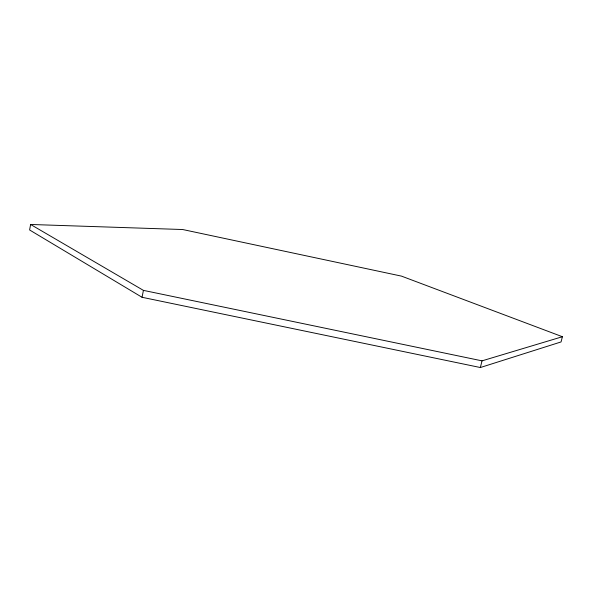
<?xml version="1.0" encoding="UTF-8"?>
<svg xmlns="http://www.w3.org/2000/svg" width="592" height="592" viewBox="0 0 592 592"><rect width="100%" height="100%" fill="white"/><g stroke="black" fill="none" stroke-linecap="round" stroke-linejoin="round"><path stroke-width="0.89" d="M30.614 224.472L29.6 229.97L142.036 297.28L480.364 367.528L561.053 341.939L562.4 336.722L401.487 276.124L182.691 229.526L30.614 224.472L143.427 290.376L482.021 360.854L562.4 336.722M142.036 297.28L143.427 290.376M480.364 367.528L482.021 360.854"/></g></svg>
